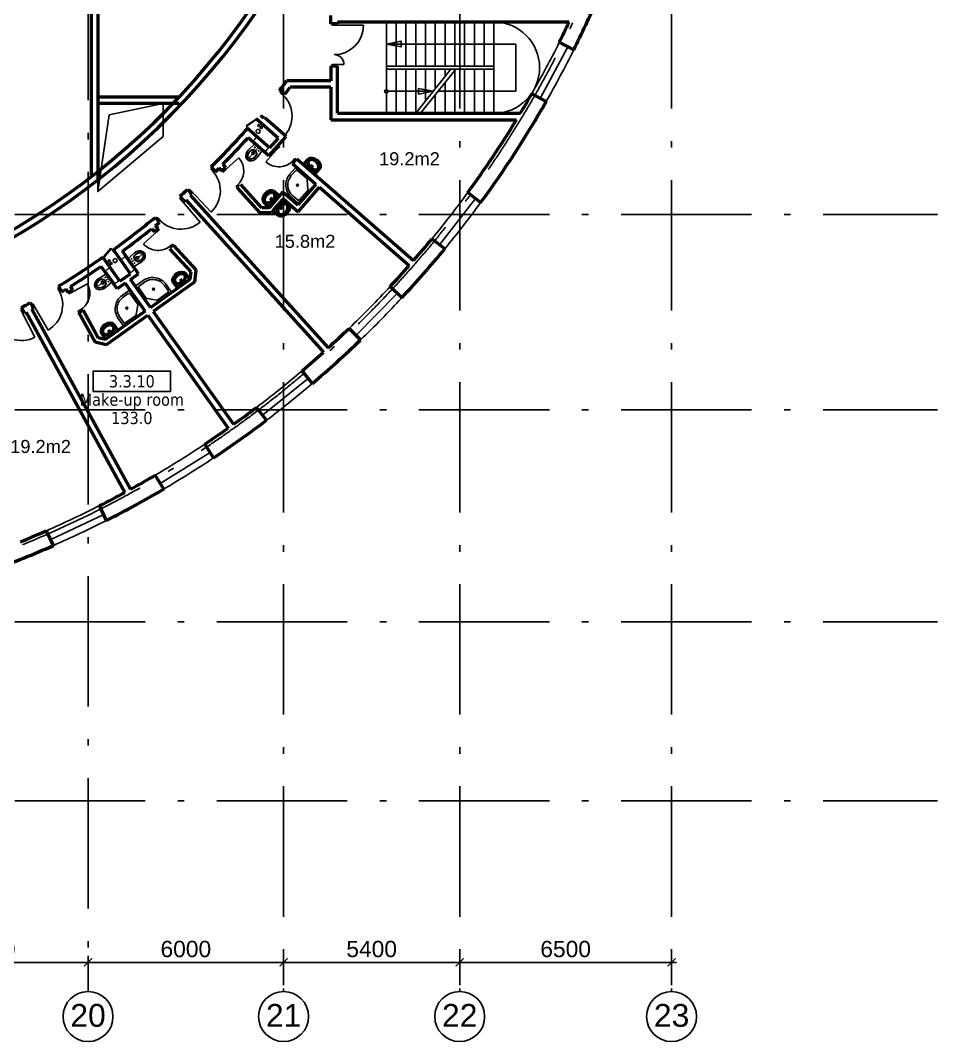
# Model space of a CAD drawing. Header units: millimetres. Extents: x 2558 to 253942, y 1343 to 186042.
# Drawn here: x 219928 to 248059, y 100362 to 131693 of the extents above; entities that cross this region are included whole.
import ezdxf
from ezdxf.enums import TextEntityAlignment as Align

# ---------------------------------------------------------------- set-up
doc = ezdxf.new("R2010")
doc.units = ezdxf.units.MM
doc.linetypes.add('HIDDEN', pattern=[0.375, 0.25, -0.125])
doc.linetypes.add('OSY', pattern=[6200, 4000, -1000, 200, -1000])
for name, color, linetype in [('AKS-NUM', 3, 'Continuous'), ('axes', 40, 'OSY'), ('DIM', 4, 'Continuous'), ('DV', 70, 'Continuous'), ('F', 4, 'Continuous'), ('P', 3, 'Continuous'), ('ST_PENOblock', 3, 'Continuous'), ('T-EXPL pom', 9, 'Continuous')]:
    doc.layers.add(name, color=color, linetype=linetype)
doc.layers.add('Canal', color=7, linetype='Continuous', true_color=0xafd5d5, plot=False)
doc.layers.add('SN', color=7, linetype='Continuous', plot=False)
doc.layers.add('ST', color=5, linetype='Continuous', lineweight=50)
doc.styles.add('DIM100', font='arial.ttf')
doc.styles.add('dim200', font='arial.ttf')
doc.styles.add('DIM_150', font='arial.ttf')
doc.styles.add('EXPL', font='tahoma.ttf')
doc.dimstyles.new('DIM200', dxfattribs={"dimtxt": 500, "dimasz": 250, "dimexe": 200, "dimexo": 200, "dimgap": 150, "dimtad": 1, "dimdec": 0, "dimzin": 0, "dimdsep": 46, "dimtxsty": 'dim200', "dimblk": 'ARCHTICK', "dimcen": 100, "dimdle": 150, "dimclrd": 256, "dimclre": 256, "dimclrt": 256, "dimaunit": 1, "dimadec": 4, "dimazin": 0, "dimtfac": 1, "dimtdec": 0, "dimtix": 1, "dimtofl": 0, "dimtmove": 0, "dimatfit": 0, "dimldrblk": 'DOT', "dimfxl": 200, "dimtolj": 1, "dimtzin": 0, "dimarcsym": 0})

# ---------------------------------------------------------------- blocks, each defined once
blk = doc.blocks.new('_ArchTick')
at = {"color": 0, "linetype": 'ByBlock', "const_width": 0.15}
blk.add_lwpolyline([(-0.5, -0.5), (0.5, 0.5)], dxfattribs=at)
blk = doc.blocks.new('*D424')
at = {"layer": 'Defpoints', "color": 0, "transparency": 16777216}
for p in [(222001, 102793), (222001, 101893), (228001, 101893)]:
    blk.add_point(p, dxfattribs=at)
at = {"layer": 'DIM', "lineweight": -2, "transparency": 16777216}
for p, q in [((228151, 102793), (221851, 102793)), ((222001, 102093), (222001, 102993)), ((228001, 102093), (228001, 102993))]:
    blk.add_line(p, q, dxfattribs=at)
at = {"layer": 'DIM', "lineweight": -2, "transparency": 16777216, "xscale": 250, "yscale": 250, "zscale": 250, "rotation": 180}
blk.add_blockref('_ArchTick', (222001, 102793), dxfattribs=at)
at = {"layer": 'DIM', "lineweight": -2, "transparency": 16777216, "xscale": 250, "yscale": 250, "zscale": 250}
blk.add_blockref('_ArchTick', (228001, 102793), dxfattribs=at)
at = {"layer": 'DIM', "transparency": 16777216, "insert": (225001, 103199), "char_height": 500, "attachment_point": 5, "style": 'dim200'}
blk.add_mtext('\\A1;6000', dxfattribs=at)
blk = doc.blocks.new('_Dot')
at = {"layer": 'P', "color": 0, "lineweight": -2}
blk.add_line((-0.5, 0), (-1, 0), dxfattribs=at)
at = {"layer": 'P', "color": 0, "const_width": 0.5}
blk.add_lwpolyline([(-0.25, 0, 1), (0.25, 0, 1)], format="xyb", close=True, dxfattribs=at)
blk = doc.blocks.new('*D425')
at = {"layer": 'Defpoints', "color": 0, "transparency": 16777216}
for p in [(222001, 102793), (216001, 101893), (222001, 101893)]:
    blk.add_point(p, dxfattribs=at)
at = {"layer": 'DIM', "lineweight": -2, "transparency": 16777216}
for p, q in [((215851, 102793), (222151, 102793)), ((216001, 102093), (216001, 102993)), ((222001, 102093), (222001, 102993))]:
    blk.add_line(p, q, dxfattribs=at)
at = {"layer": 'DIM', "lineweight": -2, "transparency": 16777216, "xscale": 250, "yscale": 250, "zscale": 250, "rotation": 180}
blk.add_blockref('_ArchTick', (216001, 102793), dxfattribs=at)
at = {"layer": 'DIM', "lineweight": -2, "transparency": 16777216, "xscale": 250, "yscale": 250, "zscale": 250}
blk.add_blockref('_ArchTick', (222001, 102793), dxfattribs=at)
at = {"layer": 'DIM', "transparency": 16777216, "insert": (219001, 103199), "char_height": 500, "attachment_point": 5, "style": 'dim200'}
blk.add_mtext('\\A1;6000', dxfattribs=at)
blk = doc.blocks.new('*D421')
at = {"layer": 'Defpoints', "color": 0, "transparency": 16777216}
for p in [(233401, 102793), (228001, 101893), (233401, 101893)]:
    blk.add_point(p, dxfattribs=at)
at = {"layer": 'DIM', "lineweight": -2, "transparency": 16777216}
for p, q in [((227851, 102793), (233551, 102793)), ((228001, 102093), (228001, 102993)), ((233401, 102093), (233401, 102993))]:
    blk.add_line(p, q, dxfattribs=at)
at = {"layer": 'DIM', "lineweight": -2, "transparency": 16777216, "xscale": 250, "yscale": 250, "zscale": 250, "rotation": 180}
blk.add_blockref('_ArchTick', (228001, 102793), dxfattribs=at)
at = {"layer": 'DIM', "lineweight": -2, "transparency": 16777216, "xscale": 250, "yscale": 250, "zscale": 250}
blk.add_blockref('_ArchTick', (233401, 102793), dxfattribs=at)
at = {"layer": 'DIM', "transparency": 16777216, "insert": (230701, 103199), "char_height": 500, "attachment_point": 5, "style": 'dim200'}
blk.add_mtext('\\A1;5400', dxfattribs=at)
blk = doc.blocks.new('*D464')
at = {"layer": 'Defpoints', "color": 0, "transparency": 16777216}
for p in [(239901, 102793), (233401, 101893), (239901, 101893)]:
    blk.add_point(p, dxfattribs=at)
at = {"layer": 'DIM', "lineweight": -2, "transparency": 16777216}
for p, q in [((233251, 102793), (240051, 102793)), ((233401, 102093), (233401, 102993)), ((239901, 102093), (239901, 102993))]:
    blk.add_line(p, q, dxfattribs=at)
at = {"layer": 'DIM', "lineweight": -2, "transparency": 16777216, "xscale": 250, "yscale": 250, "zscale": 250, "rotation": 180}
blk.add_blockref('_ArchTick', (233401, 102793), dxfattribs=at)
at = {"layer": 'DIM', "lineweight": -2, "transparency": 16777216, "xscale": 250, "yscale": 250, "zscale": 250}
blk.add_blockref('_ArchTick', (239901, 102793), dxfattribs=at)
at = {"layer": 'DIM', "transparency": 16777216, "insert": (236651, 103199), "char_height": 500, "attachment_point": 5, "style": 'dim200'}
blk.add_mtext('\\A1;6500', dxfattribs=at)
blk = doc.blocks.new('93')
at = {"layer": 'DV'}
for p, q in [((50, 0), (50, -900)), ((1250, 0), (1250, -300))]:
    blk.add_line(p, q, dxfattribs=at)
for points in [[(50, 50), (50, -50), (0, -50), (0, 50)], [(1300, 50), (1300, -50), (1250, -50), (1250, 50)]]:
    blk.add_lwpolyline(points, close=True, dxfattribs=at)
for centre, radius, start, end in [((50, 0), 900, 270, 0), ((1250, 0), 300, 180, 270)]:
    blk.add_arc(centre, radius, start, end, dxfattribs=at)
blk = doc.blocks.new('90')
at = {"layer": 'DV'}
blk.add_line((50, 0), (50, -900), dxfattribs=at)
for points in [[(50, 50), (50, -50), (0, -50), (0, 50)], [(1000, 50), (1000, -50), (950, -50), (950, 50)]]:
    blk.add_lwpolyline(points, close=True, dxfattribs=at)
blk.add_arc((50, 0), 900, 270, 0, dxfattribs=at)
blk = doc.blocks.new('A$C724B65FA')
for points in [[(-70, 400), (-70, 370), (0, 370), (0, 400)], [(82, 360), (0, 30), (-19, 35), (63, 365)], [(-70, 30), (-70, 0), (0, 0), (0, 30)]]:
    blk.add_lwpolyline(points, close=True)
blk.add_arc((0, 30), 340, 75.9638, 90)
blk = doc.blocks.new('CLO')
for p, q in [((0, 150), (274, 174)), ((0, 150), (0, 0)), ((0, -150), (0, 0)), ((217, -20), (217, 20)), ((237, 40), (264, 40)), ((294, -10), (294, 10)), ((0, -150), (274, -174)), ((237, -40), (264, -40))]:
    blk.add_line(p, q)
at = {"linetype": 'HIDDEN', "ltscale": 100}
blk.add_line((0, 0, 0), (487, 0, 0), dxfattribs=at)
for centre in [(90, 78), (90, -78)]:
    blk.add_circle(centre, 7.5)
for centre, radius, start, end in [((256, 14), 99, 134.445, 181.636), ((-225, 0), 382, 0, 1.636), ((-225, 0), 382, 358.364, 0), ((256, 14), 89, 134.445, 181.636), ((-225, 0), 392, 0, 1.636), ((-225, 0), 392, 358.364, 0), ((270, -1), 120, 106.7846, 134.445), ((270, -1), 110, 106.7846, 134.445), ((237, 20), 20, 90, 180), ((299, -97), 220, 53.9334, 106.7846), ((299, -97), 210, 53.9334, 106.7846), ((264, 10), 30, 0, 90), ((301, -82), 257, 52.2185, 95.9779), ((370, 0), 90, 0, 53.9334), ((370, 0), 90, 306.0666, 0), ((370, 0), 100, 0, 53.9334), ((370, 0), 100, 306.0666, 0), ((370, 0), 150, 0, 53.9334), ((370, 0), 150, 306.0666, 0), ((256, -14), 99, 178.364, 225.555), ((256, -14), 89, 178.364, 225.555), ((270, 1), 120, 225.555, 253.2154), ((270, 1), 110, 225.555, 253.2154), ((237, -20), 20, 180, 270), ((299, 97), 220, 253.2154, 306.0666), ((299, 97), 210, 253.2154, 306.0666), ((264, -10), 30, 270, 0), ((301, 82), 257, 264.0221, 307.7815)]:
    blk.add_arc(centre, radius, start, end)
blk = doc.blocks.new('A$C37EF07C6')
at = {"linetype": 'HIDDEN', "ltscale": 0.3, "elevation": 0}
blk.add_lwpolyline([(-245, 35), (-245, 175), (245, 175), (245, 35)], close=True, dxfattribs=at)
at = {"rotation": 269.9999999733196}
blk.add_blockref('CLO', (0, 0, 0), dxfattribs=at)
blk = doc.blocks.new('60')
at = {"layer": 'DV'}
blk.add_line((50, 0), (50, -600), dxfattribs=at)
for points in [[(50, 50), (0, 50), (0, -50), (50, -50)], [(700, 50), (650, 50), (650, -50), (700, -50)]]:
    blk.add_lwpolyline(points, close=True, dxfattribs=at)
blk.add_arc((50, 0), 600, 270, 0, dxfattribs=at)
blk = doc.blocks.new('W3-3')
at = {"color": 7}
for p, q in [((-230, 20), (-230, 210)), ((-210, 0), (210, 0)), ((0, 0), (0, 171)), ((230, 20), (230, 210))]:
    blk.add_line(p, q, dxfattribs=at)
blk.add_circle((0, 107), 18, dxfattribs=at)
for centre, start, end in [((-210, 20), 180, 270), ((210, 20), 270, 0)]:
    blk.add_arc(centre, 20, start, end, dxfattribs=at)
blk.add_ellipse((0, 210), major_axis=(-230, 0), ratio=0.701058, start_param=3.141593, end_param=6.283185, dxfattribs=at)
blk.add_ellipse((0, 194), major_axis=(190, 0), ratio=0.693554, dxfattribs=at)
blk = doc.blocks.new('w4-1')
at = {"layer": 'SN'}
for points in [[(-50, 0), (-750, 0, -0.414214), (-800, 50), (-800, 300, -0.414214), (-300, 800), (-50, 800, -0.414214), (0, 750), (0, 50, -0.414214)], [(-321, 60), (-690, 60, -0.414214), (-740, 110), (-740, 300, -0.414221), (-300, 740), (-110, 740, -0.414214), (-60, 690), (-60, 321, -0.198912), (-75, 285), (-285, 75, -0.198912)]]:
    blk.add_lwpolyline(points, format="xyb", close=True, dxfattribs=at)
blk.add_circle((-400, 400), 30, dxfattribs=at)
blk = doc.blocks.new('nomkom')
blk.add_lwpolyline([(-950, 0), (950, 0), (950, 500), (-950, 500)], close=True)
at = {"style": 'EXPL'}
for tag, height, p in [('NO_LEGEND', 300, (0, 100)), ('ROOM_NAME', 200, (0, -350)), ('AREA', 300, (0, -800))]:
    blk.add_attdef(tag, text='', height=height, dxfattribs=at).set_placement(p, align=Align.CENTER)

msp = doc.modelspace()

# ---------------------------------------------------------------- linework, layer by layer
at = {"layer": 'AKS-NUM'}
for centre in [(222001.1, 101127.5), (228001.1, 101127.5), (233401.1, 101127.5), (239901.1, 101127.5)]:
    msp.add_circle(centre, 765.9, dxfattribs=at)
at = {"layer": 'axes'}
for p, q in [((228001.4, 182593.4), (228001.4, 101893.4)), ((233401.4, 182593.4), (233401.4, 101893.4)), ((239901.4, 182593.4), (239901.4, 101893.4)), ((222001.4, 151843.4), (222001.4, 101893.4)), ((132951.4, 125743.4), (248059.2, 125743.4)), ((132951.4, 119743.4), (248059.2, 119743.4)), ((132951.4, 113243.4), (248059.2, 113243.4)), ((132951.4, 107743.4), (248059.2, 107743.4))]:
    msp.add_line(p, q, dxfattribs=at)
msp.add_arc((207901.4, 145243.4), 32000, 270, 90, dxfattribs=at)
at = {"layer": 'Canal', "linetype": 'Continuous'}
msp.add_lwpolyline([(224301.4, 129143.4), (222301.4, 129143.4), (222301.4, 126443.4), (224301.4, 128134.1), (224301.4, 129143.4), (222651.4, 128793.4), (222301.4, 126443.4)], dxfattribs=at)
at = {"layer": 'F'}
for p, q in [((235874.7, 129295.5), (236722.1, 130883.5)), ((233886.2, 126226.8), (232783, 124804.6)), ((230221.1, 122034.1), (231483.1, 123317.6)), ((227352.7, 119582.4), (228756.2, 120709.4)), ((225742.8, 118438.1), (224217.1, 117483)), ((220857.5, 115765), (222484.5, 116535))]:
    msp.add_line(p, q, dxfattribs=at)
for radius, start, end in [(31900, 330.2969, 333.53032), (32400, 330.32186, 333.50536), (31900, 320.58372, 323.81714), (32400, 320.60868, 323.79219), (31900, 313.86553, 317.09895), (32400, 313.89049, 317.074), (31900, 307.14734, 310.38076), (32400, 307.1723, 310.35581), (31900, 300.42915, 303.66257), (32400, 300.45411, 303.63762), (31900, 293.71096, 296.94438), (32400, 293.73592, 296.91943)]:
    msp.add_arc((207901.4, 145243.4), radius, start, end, dxfattribs=at)
at = {"layer": 'P'}
for p, q in [((231151.4, 128843.4), (231151.4, 131643.4)), ((231451.4, 130293.4), (231451.4, 131643.4)), ((231751.4, 130293.4), (231751.4, 131643.4)), ((232051.4, 130293.4), (232051.4, 131643.4)), ((232351.4, 130293.4), (232351.4, 131643.4)), ((232651.4, 130293.4), (232651.4, 131643.4)), ((232951.4, 130293.4), (232951.4, 131643.4)), ((233251.4, 130293.4), (233251.4, 131643.4)), ((233551.4, 130293.4), (233551.4, 131643.4)), ((233851.4, 130293.4), (233851.4, 131643.4)), ((234151.4, 130293.4), (234151.4, 131643.4)), ((234451.4, 128843.4), (234451.4, 131643.4)), ((231151.4, 130968.4), (235126.4, 130968.4)), ((235126.4, 129518.4), (235126.4, 130968.4)), ((234451.4, 130293.4), (231151.4, 130293.4)), ((234451.4, 130193.4), (231151.4, 130193.4)), ((231451.4, 128843.4), (231451.4, 130193.4)), ((231751.4, 128843.4), (231751.4, 130193.4)), ((233131.4, 130193.4), (232051.4, 128843.4)), ((232051.4, 128843.4), (232051.4, 130193.4)), ((233281.4, 130193.4), (232201.4, 128843.4)), ((232351.4, 129218.4), (232351.4, 130193.4)), ((232651.4, 129593.4), (232651.4, 130193.4)), ((232951.4, 129968.4), (232951.4, 130193.4)), ((233251.4, 128843.4), (233251.4, 130155.9)), ((233551.4, 128843.4), (233551.4, 130193.4)), ((233851.4, 128843.4), (233851.4, 130193.4)), ((234151.4, 128843.4), (234151.4, 130193.4)), ((232951.4, 128843.4), (232951.4, 129780.9)), ((231151.4, 129518.4), (232591.4, 129518.4)), ((232651.4, 128843.4), (232651.4, 129405.9)), ((232741.4, 129518.4), (235126.4, 129518.4))]:
    msp.add_line(p, q, dxfattribs=at)
for points in [[(231151.4, 130968.4), (231601.4, 131058.8), (231601.4, 130878)], [(232591.4, 129518.4), (232141.4, 129608.8), (232141.4, 129428)]]:
    msp.add_lwpolyline(points, close=True, dxfattribs=at)
msp.add_circle((231151.4, 129518.4), 56.3, dxfattribs=at)
msp.add_arc((234451.4, 130243.4), 1400, 270, 90, dxfattribs=at)
at = {"layer": 'SN'}
for centre, radius in [((227241, 128470.3), 30), ((227217.6, 128291.5), 60), ((227316.3, 128404.5), 30), ((222651.2, 124319.6), 30), ((222709.1, 124238.1), 30), ((222831.4, 124325), 60)]:
    msp.add_circle(centre, radius, dxfattribs=at)
at = {"layer": 'ST'}
for p, q in [((222101.4, 135843.4), (222101.4, 126896.7)), ((222301.4, 135843.4), (222301.4, 126798.9)), ((229451.4, 131593.4), (229451.4, 131843.4)), ((229651.4, 131593.4), (229451.4, 131593.4)), ((236757.1, 131643.4), (229651.4, 131643.4)), ((229651.4, 131643.4), (229651.4, 131593.4)), ((236898.6, 130789.3), (236457.3, 131024.8)), ((229651.4, 130293.4), (229451.4, 130293.4)), ((229451.4, 130293.4), (229451.4, 129843.4)), ((229651.4, 128843.4), (229651.4, 130293.4)), ((229451.4, 129843.4), (228100.4, 129843.4)), ((228035.4, 129432.6), (227880.5, 129559.2)), ((229451.4, 129643.4), (228199.2, 129643.4)), ((229451.4, 129643.4), (229451.4, 128643.4)), ((236051.2, 129201.3), (235609.9, 129436.8)), ((224796.1, 129343.4), (222301.4, 129343.4)), ((224796.1, 129143.4), (222301.4, 129143.4)), ((229651.4, 128843.4), (235262.9, 128843.4)), ((227833.9, 128084.9), (227155.8, 128677.6)), ((228078.4, 128136.7), (227436.3, 128698.1)), ((229451.4, 128643.4), (235142, 128643.4)), ((227570.6, 127783.7), (226892.6, 128376.4)), ((227551.9, 127534.4), (226909.8, 128095.8)), ((227551.9, 127534.4), (228078.4, 128136.7)), ((227833.9, 128084.9), (227570.6, 127783.7)), ((226133.7, 127272.8), (226218.4, 127178.5)), ((225775.5, 127196.9), (225913.5, 127052.1)), ((226106.8, 127078.2), (226027.9, 127166.1)), ((226218.4, 127178.5), (226106.8, 127078.2)), ((227332.6, 125938.6), (226686.3, 126657.8)), ((228991.6, 126674.3), (228432.2, 126034.4)), ((229273.8, 126693.3), (231984.3, 124323.9)), ((224823.7, 126301.5), (224954, 126149.8)), ((225051.3, 126507.4), (225189.3, 126362.5)), ((225146, 126323), (229371.6, 121650.2)), ((226574.7, 126557.6), (227266.1, 125788.1)), ((227980.5, 126429.2), (227552.8, 125940)), ((228446.4, 125822.7), (229104.6, 126575.6)), ((229104.6, 126575.6), (231852.7, 124173.4)), ((234044.3, 126104.2), (233649.1, 126410.8)), ((224997.7, 126188.8), (229223.3, 121516.1)), ((227994.7, 126217.6), (227621.3, 125790.5)), ((224065, 125650.1), (224195.3, 125498.3)), ((227621.3, 125790.5), (227266.1, 125788.1)), ((227552.8, 125940), (227332.6, 125938.5)), ((224149.9, 125308.6), (224070.4, 125395.9)), ((223953.7, 125301.4), (224039, 125207.6)), ((224039, 125207.6), (224149.9, 125308.6)), ((224621.1, 124790.9), (225317.3, 124025.8)), ((232941.1, 124681.9), (232545.8, 124988.5)), ((222975.2, 123691.2), (222453.5, 124425.2)), ((223301.3, 123922.9), (222779.5, 124656.9)), ((223551.2, 123916.5), (223057, 124611.7)), ((225161, 123974.7), (224510.1, 124689.9)), ((222899.1, 123453), (222405, 124148.2)), ((222975.2, 123691.2), (223301.3, 123922.9)), ((223306.6, 123742.7), (223551.2, 123916.5)), ((225137.4, 123755.8), (225161, 123974.7)), ((225279.3, 123672.6), (225317.3, 124025.8)), ((221092.9, 123537.6), (221193.4, 123364.6)), ((221387.5, 123345.1), (221331.2, 123448.9)), ((221458.9, 123528.1), (221519.4, 123416.7)), ((223143.6, 123626.8), (222899.1, 123453)), ((223915, 122886.9), (225137.4, 123755.8)), ((225279.3, 123672.6), (224001.9, 122764.6)), ((231625.8, 123177.3), (231269.1, 123528)), ((221519.4, 123416.7), (221387.5, 123345.1)), ((219959.1, 122887.8), (220050.6, 122709.9)), ((220228.3, 123035.1), (220328.8, 122862.2)), ((220277.6, 122833.8), (223301.7, 117307)), ((220102.1, 122737.8), (223126.3, 117211)), ((221853.4, 122801.6), (221721.6, 122730)), ((221721.6, 122730), (222215.3, 121820.9)), ((222315, 121951.8), (221853.4, 122801.6)), ((223751.9, 122771), (222529.5, 121902.1)), ((222561.4, 121740.7), (223838.9, 122648.7)), ((223838.9, 122648.7), (226301.1, 119184.6)), ((224001.9, 122764.6), (226464.1, 119300.5)), ((230363.7, 121893.8), (230007.1, 122244.5)), ((222529.5, 121902.1), (222315, 121951.8)), ((222561.4, 121740.7), (222215.3, 121820.9)), ((228881.4, 120553.4), (228568.3, 120943.4)), ((227477.9, 119426.4), (227164.7, 119816.4)), ((225849, 118268.5), (225583.6, 118692.5)), ((224323.3, 117313.5), (224057.9, 117737.4)), ((222570.1, 116354.1), (222356.1, 116806.3)), ((220943.1, 115584.1), (220729.1, 116036.2))]:
    msp.add_line(p, q, dxfattribs=at)
at = {"layer": 'ST', "linetype": 'Continuous'}
for p, q in [((228276.4, 127299.6), (228408, 127450.1)), ((228276.4, 127299.6), (228991.6, 126674.3)), ((228408, 127450.1), (229273.8, 126693.3)), ((227980.5, 126429.2), (228432.2, 126034.4)), ((227994.7, 126217.6), (228446.4, 125822.7)), ((223751.9, 122771), (223143.6, 123626.8)), ((223915, 122886.9), (223306.6, 123742.7))]:
    msp.add_line(p, q, dxfattribs=at)
at = {"layer": 'ST'}
for radius, start, end in [(23400, 282.16035, 328.49759), (23200, 282.39987, 328.48703), (32400, 333.50536, 336.49791), (31900, 333.53032, 334.76498), (25400, 321.85825, 322.67761), (25600, 321.85825, 322.45567), (31900, 329.06224, 330.2969), (32400, 323.79219, 330.32186), (31900, 323.81714, 328.64251), (25400, 314.72512, 318.39018), (25600, 315.41407, 317.94605), (25600, 314.7163, 315.07779), (25400, 311.77706, 312.46924), (25600, 312.34696, 312.47806), (25600, 311.76825, 311.89934), (25400, 305.85612, 309.52118), (25600, 309.16851, 309.52999), (25600, 306.30025, 308.83223), (31900, 319.02095, 320.58373), (25400, 301.28874, 304.9538), (32400, 317.074, 320.60868), (25600, 301.97769, 304.50966), (31900, 317.09895, 318.66173), (25600, 301.27992, 301.64141), (25400, 298.34067, 299.03285), (25600, 298.91058, 299.04166), (25600, 298.33186, 298.46295), (31900, 312.30276, 313.86553), (32400, 310.35581, 313.89049), (31900, 310.38076, 311.94354), (31900, 305.58457, 307.14734), (32400, 303.63762, 307.1723), (31900, 303.66257, 305.22535), (31900, 298.86638, 300.42915), (31900, 296.94438, 298.50716), (32400, 296.91943, 300.45411), (31900, 292.14819, 293.71096), (32400, 290.20123, 293.73592)]:
    msp.add_arc((207901.4, 145243.4), radius, start, end, dxfattribs=at)

# ---------------------------------------------------------------- block references
at = {"layer": 'DV', "xscale": -1}
for name, p, rotation in [('93', (229551.4, 131593.4), 90), ('60', (226144, 127111.6), 131.9428646155713), ('90', (224892.1, 126221.9), 40.64912214089439), ('60', (221431.5, 123369), 118.5064827591675), ('90', (220007.1, 122794.5), 27.21259079241124)]:
    msp.add_blockref(name, p, dxfattribs=dict(at, rotation=rotation))
at = {"layer": 'DV'}
for name, p, rotation in [('90', (227328.9, 128718.5), 50.73911855019139), ('90', (225123.7, 126431.4), 43.59732420791882), ('60', (224112.9, 125274.9), 312.3034322579791), ('90', (220281, 122944.4), 30.16079287332425)]:
    msp.add_blockref(name, p, dxfattribs=dict(at, rotation=rotation))
at = {"layer": 'DV', "linetype": 'Continuous', "rotation": 318.8413297995949}
msp.add_blockref('60', (227815.2, 127835.6), dxfattribs=at)
at = {"layer": 'SN', "color": 254, "true_color": 0xbde3ea, "xscale": -1}
for p, rotation in [((227235.7, 127810.8), 318.8413298195949), ((222655.8, 123795.3), 305.4049479459671)]:
    msp.add_blockref('A$C37EF07C6', p, dxfattribs=dict(at, rotation=rotation))
at = {"layer": 'SN', "color": 254, "true_color": 0xbde3ea, "rotation": 125.4049670606992}
msp.add_blockref('A$C37EF07C6', (223307.8, 124258.8), dxfattribs=at)
at = {"layer": 'ST', "linetype": 'Continuous', "xscale": -1}
for name, p, rotation in [('W3-3', (228784.5, 127121.1), 318.8413297442951), ('W3-3', (227830.2, 126029.4), 228.8413297618036), ('w4-1', (223915, 122886.9), 35.40773194854872), ('W3-3', (224933.8, 123611.1), 35.40496703899013)]:
    msp.add_blockref(name, p, dxfattribs=dict(at, rotation=rotation))
at = {"layer": 'ST', "linetype": 'Continuous'}
for name, p, rotation in [('w4-1', (228991.6, 126674.3), 48.8407665943034), ('W3-3', (227717.2, 126128.1), 48.84132981977154), ('w4-1', (223751.9, 122771), 35.40220222196363), ('W3-3', (222733.1, 122046.8), 35.40494796141489)]:
    msp.add_blockref(name, p, dxfattribs=dict(at, rotation=rotation))
at = {"layer": 'ST_PENOblock', "color": 254, "true_color": 0xbde3ea, "rotation": 138.841329819595}
msp.add_blockref('A$C724B65FA', (227155.6, 128677.3), dxfattribs=at)
at = {"layer": 'ST_PENOblock', "color": 254, "true_color": 0xbde3ea, "xscale": -1, "rotation": 305.4049670606992}
msp.add_blockref('A$C724B65FA', (222453.8, 124425.4), dxfattribs=at)
at = {"layer": 'T-EXPL pom'}
ref = msp.add_blockref('nomkom', (223345.3, 120308.8), dxfattribs=dict(at, xscale=1.25, yscale=1.25, zscale=1.25))
ref.add_attrib('ПЛОЩАДЬ', '133.0', dxfattribs={"layer": '0', "height": 375, "style": 'EXPL'}).set_placement((223345.3, 119308.8), align=Align.CENTER)
ref.add_attrib('НОМЕР_ПО_ЭКСПЛИКАЦИИ', '3.3.10', dxfattribs={"layer": '0', "height": 375, "style": 'EXPL'}).set_placement((223345.3, 120433.8), align=Align.CENTER)
ref.add_attrib('НАИМЕНОВАНИЕ_ПОМЕЩЕНИЯ', 'Make-up room', dxfattribs={"layer": '0', "height": 375, "style": 'EXPL'}).set_placement((223345.3, 119871.3), align=Align.CENTER)

# ---------------------------------------------------------------- texts
at = {"layer": 'AKS-NUM', "style": 'DIM100'}
for s, p in [('20', (222001.4, 100814.9)), ('21', (228001.4, 100814.9)), ('22', (233401.4, 100814.9)), ('23', (239901.4, 100814.9))]:
    msp.add_text(s, height=700, rotation=0, dxfattribs=at).set_placement(p, align=Align.CENTER)
at = {"layer": 'T-EXPL pom', "char_height": 400, "width": 2786.781, "attachment_point": 8, "style": 'DIM_150'}
for s, insert in [('19.2m2', (231860.5, 127243.3)), ('15.8m2', (228656.3, 124710.6)), ('19.2m2', (220545.8, 118414.8))]:
    msp.add_mtext(s, dxfattribs=dict(at, insert=insert))

# ---------------------------------------------------------------- dimensions: what is measured, and where the dimension line sits
at = {"layer": 'DIM'}
for base, p1, p2, picture, middle in [((222001.4, 102793.4), (216001.4, 101893.4), (222001.4, 101893.4), '*D425', (219001.4, 103198.7)), ((222001.4, 102793.4), (228001.4, 101893.4), (222001.4, 101893.4), '*D424', (225001.4, 103198.7)), ((233401.4, 102793.4), (228001.4, 101893.4), (233401.4, 101893.4), '*D421', (230701.4, 103198.7)), ((239901.4, 102793.4), (233401.4, 101893.4), (239901.4, 101893.4), '*D464', (236651.4, 103198.7))]:
    dim = msp.add_linear_dim(base=base, p1=p1, p2=p2, dimstyle='DIM200', dxfattribs=at)
    dim.commit()
    dim.dimension.update_dxf_attribs({"geometry": picture, "text_midpoint": middle})

doc.saveas('drawing.dxf')
